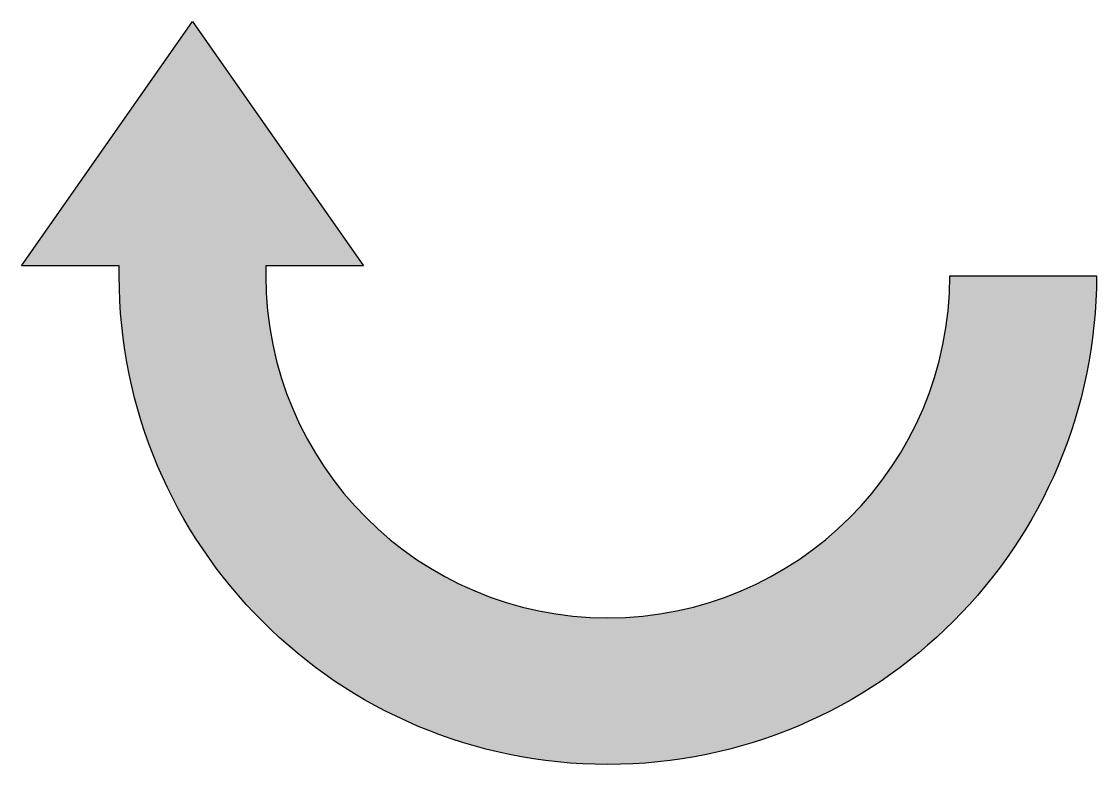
# Model space of a CAD drawing. Header units: millimetres. Extents: x -60 to 50, y -50 to 26.
import ezdxf

# ---------------------------------------------------------------- set-up
doc = ezdxf.new("R2010")
doc.units = ezdxf.units.MM
doc.layers.get('0').update_dxf_attribs({"true_color": 0xdfdfdf})

msp = doc.modelspace()

# ---------------------------------------------------------------- hatches: boundary and pattern name
at = {"transparency": 16777216}
msp.add_hatch(color=0, dxfattribs=at).paths.add_polyline_path([(-50, 0, 1), (50, 0), (35, 0, -1), (-35, 0), (-35, 1), (-25, 1), (-42.5, 26), (-60, 1), (-50, 1)])

# ---------------------------------------------------------------- linework, layer by layer
at = {"color": 0, "transparency": 16777216}
msp.add_lwpolyline([(50, 0, -1), (-50, 0), (-50, 1), (-60, 1), (-42.5, 26), (-25, 1), (-35, 1), (-35, 0, 1), (35, 0)], format="xyb", close=True, dxfattribs=at)

doc.saveas('drawing.dxf')
